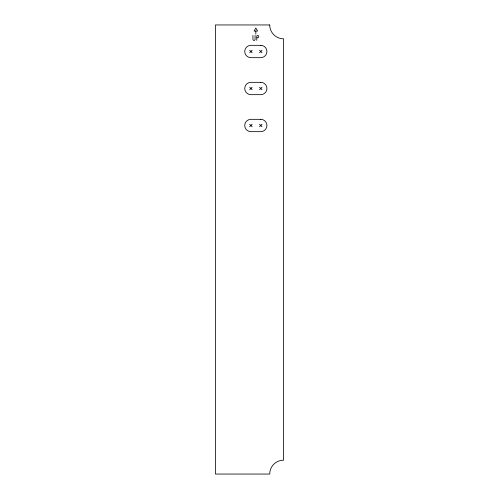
<?xml version="1.0" encoding="UTF-8"?>
<svg xmlns="http://www.w3.org/2000/svg" width="499" height="499" viewBox="0 0 499 499"><rect width="100%" height="100%" fill="white"/><g stroke="black" fill="none" stroke-linecap="round" stroke-linejoin="round"><path stroke-width="0.75" d="M249.668 52.732L252.138 50.262M259.536 52.732L262 50.262M249.668 89.726L252.138 87.263M259.536 89.726L262 87.263M249.668 126.727L252.138 124.257M259.536 126.727L262 124.257M255.713 31.057L254.091 31.057L255.837 28.031L257.584 31.057L255.837 31.057L255.837 34.2M256.91 37.812L257.546 37.812A1.191 1.191 0 0 0 258.732 36.62A1.191 1.191 0 0 0 257.546 35.435L256.804 35.859L256.785 40.369M259.536 50.262L262 52.732M249.668 50.262L252.138 52.732M259.536 87.263L262 89.726M249.668 87.263L252.138 89.726M259.536 124.257L262 126.727M249.668 124.257L252.138 126.727M255.07 35.435L255.07 39.352A1.067 1.067 0 0 1 254.003 40.419A1.067 1.067 0 0 1 252.937 39.352L252.937 35.435M269.709 24.95L215.412 24.95L215.412 474.05L269.709 474.05A13.872 13.872 0 0 1 283.588 460.178L283.588 38.822A13.872 13.872 0 0 1 269.709 24.95M260.771 45.328L250.903 45.328A6.169 6.169 0 0 0 244.735 51.497A6.169 6.169 0 0 0 250.903 57.666L260.771 57.666A6.169 6.169 0 0 0 266.934 51.497A6.169 6.169 0 0 0 260.771 45.328M260.771 82.329L250.903 82.329A6.169 6.169 0 0 0 244.735 88.498A6.169 6.169 0 0 0 250.903 94.66L260.771 94.66A6.169 6.169 0 0 0 266.934 88.498A6.169 6.169 0 0 0 260.771 82.329M260.771 119.33L250.903 119.33A6.169 6.169 0 0 0 244.735 125.492A6.169 6.169 0 0 0 250.903 131.661L260.771 131.661A6.169 6.169 0 0 0 266.934 125.492A6.169 6.169 0 0 0 260.771 119.33"/></g></svg>
